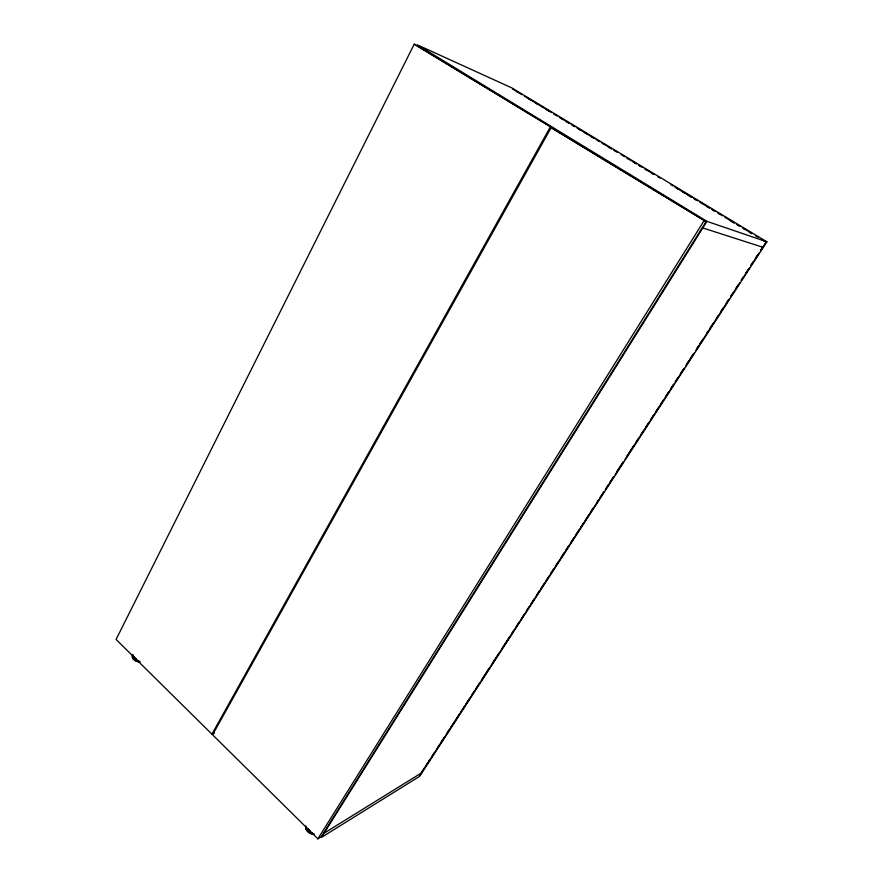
<?xml version="1.0" encoding="UTF-8"?>
<svg xmlns="http://www.w3.org/2000/svg" width="883" height="883" viewBox="0 0 883 883"><rect width="100%" height="100%" fill="white"/><g stroke="black" fill="none" stroke-linecap="round" stroke-linejoin="round"><path stroke-width="1.32" d="M414.237 44.15L553.045 128.278L414.237 44.15L116.081 639.447L211.942 734.17L214.392 733.122M211.942 734.17L550.23 127.108M551.147 127.66L212.582 734.799L317.891 838.85L321.28 836.742L706.08 221.6L551.147 127.66L706.08 221.6M317.891 838.85L703.939 220.871M706.941 221.357L321.412 837.437L419.613 776.345L766.919 241.843L512.019 88.002L417.405 44.89L706.941 221.357L766.919 241.843M421.71 772.062L424.712 767.448M426.213 765.142L429.955 759.369M431.456 757.062L434.458 752.437M436.71 748.972L439.701 744.358M441.202 742.051L444.204 737.426M446.456 733.961L449.458 729.347M450.959 727.04L454.701 721.268M456.202 718.95L459.204 714.336M460.705 712.029L464.458 706.257M465.959 703.95L469.701 698.177M471.952 694.711L474.204 691.246M475.705 688.939L479.458 683.166M481.699 679.7L489.204 668.155M492.206 663.53L498.95 653.144M501.952 648.519L509.447 636.974M511.699 633.508L513.95 630.054M516.202 626.588L519.204 621.963M521.445 618.508L524.447 613.884M526.698 610.418L528.95 606.952M531.202 603.497L534.193 598.873M536.445 595.407L539.447 590.793M540.948 588.486L543.95 583.862M546.202 580.396L549.193 575.782M550.694 573.475L553.696 568.851M555.948 565.396L558.95 560.771M561.191 557.305L564.193 552.692M565.694 550.385L568.696 545.76M570.948 542.294L573.939 537.681M575.44 535.374L579.193 529.601M580.694 527.294L583.696 522.67M585.197 520.363L588.939 514.59M590.44 512.283L593.442 507.659M596.444 503.045L598.696 499.579M600.186 497.272L603.939 491.5M606.191 488.034L608.442 484.568M609.943 482.261L613.685 476.489M616.687 471.864L623.442 461.478M626.444 456.853L633.939 445.308M636.19 441.842L638.442 438.387M640.683 434.922L643.685 430.297M645.937 426.842L648.188 423.376M651.19 418.752L653.431 415.286M655.683 411.831L658.685 407.206M660.937 403.741L663.188 400.286M665.44 396.82L668.431 392.195M670.683 388.741L673.685 384.116M675.186 381.809L678.188 377.184M680.429 373.73L683.431 369.105M686.433 364.491L688.685 361.026M690.186 358.719L693.177 354.094M696.93 348.321L698.431 346.015M699.932 343.708L702.934 339.083M706.676 333.31L708.177 331.004M709.678 328.697L713.431 322.924M716.433 318.299L717.934 315.993M720.925 311.379L723.177 307.913M726.179 303.288L728.431 299.834M730.683 296.368L732.934 292.902M735.925 288.288L738.177 284.823M741.179 280.198L743.431 276.732M745.682 273.277L747.923 269.812M750.925 265.187L753.177 261.732M755.429 258.266L757.68 254.801M760.671 250.176L762.923 246.721M419.889 775.263L477.725 686.223M479.226 683.917L548.343 577.526M549.844 575.219L558.1 562.493M559.601 560.186L603.928 491.963M605.429 489.646L613.696 476.93M615.197 474.613L623.453 461.897M624.954 459.579L673.784 384.414M675.285 382.107L684.303 368.233M685.804 365.915L694.071 353.2M695.572 350.882L729.369 298.851M730.87 296.533L739.888 282.659M741.389 280.341L749.656 267.626M751.157 265.308L759.424 252.593M760.925 250.275L765.925 242.097M324.05 833.221L422.063 772.559M702.813 227.957L763.309 247.395M512.604 89.062L514.955 90.496M517.317 91.92L522.03 94.768M524.392 96.192L533.829 101.887M536.191 103.311L539.723 105.452M542.085 106.876L551.522 112.571M555.065 114.702L557.416 116.126M560.959 118.267L564.491 120.408M566.853 121.832L569.215 123.256M572.747 125.386L575.109 126.81M578.652 128.951L582.184 131.081M584.546 132.505L589.259 135.364M591.621 136.788L593.983 138.212M597.515 140.342L599.877 141.766M603.42 143.907L606.952 146.037M609.314 147.461L611.676 148.885M615.208 151.026L617.57 152.45M621.113 154.591L624.645 156.721M628.188 158.863L631.72 160.993M634.082 162.417L636.444 163.841M639.976 165.982L642.338 167.406M645.881 169.547L649.413 171.677M651.775 173.101L654.137 174.525M657.669 176.666L660.031 178.09M670.65 184.503L673.001 185.927M676.544 188.057L680.076 190.198M682.438 191.622L691.875 197.317M694.237 198.741L697.769 200.882M701.312 203.013L704.844 205.154M707.206 206.578L709.568 208.002M713.1 210.143L715.462 211.567M719.005 213.697L722.537 215.838M724.899 217.262L734.336 222.958M737.868 225.088L740.23 226.523M743.773 228.653L747.305 230.794M749.667 232.218L752.029 233.642M755.561 235.772L757.923 237.196M761.466 239.337L764.998 241.478M515.738 91.015L518.089 92.45M528.718 98.863L531.08 100.287M534.612 102.417L538.155 104.558M540.517 105.982L542.879 107.406M546.411 109.547L548.773 110.971M553.498 113.83L555.86 115.254M559.403 117.384L561.754 118.808M565.297 120.949L568.84 123.09M571.202 124.514L573.564 125.938M577.096 128.079L580.639 130.22M583.001 131.644L586.544 133.775M590.087 135.916L593.619 138.057M595.981 139.481L598.343 140.905M601.886 143.046L604.248 144.47M607.78 146.611L611.323 148.741M613.685 150.165L616.047 151.589M626.665 158.013L629.027 159.437M632.57 161.567L636.113 163.708M638.464 165.132L640.826 166.556M644.369 168.697L646.731 170.121M650.274 172.262L653.806 174.404M675.053 187.229L678.597 189.359M680.959 190.794L684.491 192.924M688.034 195.066L691.577 197.207M693.939 198.631L696.301 200.055M699.833 202.196L702.195 203.62M705.738 205.75L709.281 207.891M711.643 209.315L713.994 210.739M717.537 212.88L719.899 214.304M730.517 220.717L734.06 222.858M736.422 224.282L738.784 225.706M742.327 227.847L744.678 229.271M748.221 231.412L751.764 233.542M310.595 832.404A4.547 2.87 34.4 0 1 310.143 832.183M310.518 832.514A4.547 2.87 34.4 0 1 310.065 832.294M314.083 834.005A6.181 3.885 34.4 0 1 307.648 831.433A6.181 3.885 34.4 0 1 305.959 825.991M313.785 833.994A5.85 3.687 34.4 0 1 307.924 831.764A5.85 3.687 34.4 0 1 305.926 826.775M312.295 832.89A6.181 3.885 34.4 0 1 306.213 826.874M310.341 830.892A4.547 2.859 34.4 0 1 309.922 830.605M309.514 830.285A4.547 2.859 34.4 0 1 308.807 829.579M308.509 829.203A4.547 2.859 34.4 0 1 308.244 828.817M136.159 660.12A3.918 2.252 24.3 0 0 136.556 660.318A4.216 2.428 24.3 0 1 135.706 659.921M136.611 660.208A3.918 2.252 24.3 0 1 136.214 660.009M139.161 660.981A4.216 2.428 24.3 0 1 137.869 660.826M139.79 661.886A5.728 3.3 24.3 0 1 133.664 659.314A5.728 3.3 24.3 0 1 132.88 655.054M140.077 661.886A5.43 3.124 24.3 0 1 133.962 659.656A5.43 3.124 24.3 0 1 133.013 655.44M137.891 660.594A5.728 3.289 24.4 0 1 132.892 654.745M136.236 658.895A4.216 2.428 24.4 0 1 134.183 656.51"/></g></svg>
